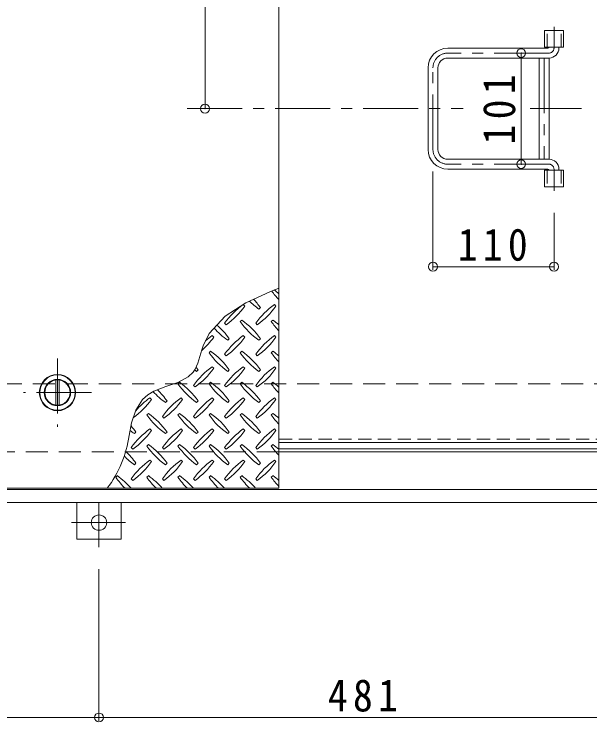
# Model space of a CAD drawing. Units: millimetres at full size, sheet at 1:10. Extents: x -2620 to 2742, y -1962 to 1669.
# Drawn here: x -1208 to -685, y -122 to 521 of the extents above; entities that cross this region are included whole.
import ezdxf

# ---------------------------------------------------------------- set-up
doc = ezdxf.new("R2010")
doc.units = ezdxf.units.MM
doc.header["$LTSCALE"] = 10
doc.header["$PDMODE"] = 32
doc.header["$PDSIZE"] = 8
for name, pattern in [('CHAIN1', [8, 5, -1, 1, -1]), ('DASHED1', [1.8, 1.2, -0.6]), ('DASHED2', [3, 2, -1])]:
    doc.linetypes.add(name, pattern=pattern)
for name, color, linetype, lineweight in [('0-1', 2, 'DASHED2', 9), ('0-2', 3, 'Continuous', 9), ('0-3', 2, 'Continuous', 9), ('0-6', 6, 'Continuous', 5), ('0-9', 134, 'Continuous', 5), ('0-A', 3, 'DASHED1', 9), ('0-C', 2, 'Continuous', 9), ('0-E', 3, 'Continuous', 9), ('0-F', 7, 'Continuous', 9)]:
    doc.layers.add(name, color=color, linetype=linetype, lineweight=lineweight)
doc.styles.add('ＭＳ ゴシック', font='')
doc.styles.get('ＭＳ ゴシック').set_extended_font_data('MS Gothic')

msp = doc.modelspace()

# ---------------------------------------------------------------- linework, layer by layer
at = {"layer": '0-1'}
for p, q in [((-2120.86, 185.35), (-620.86, 185.35)), ((-967.36, 123.35), (-2179.86, 123.35))]:
    msp.add_line(p, q, dxfattribs=at)
at = {"layer": '0-1', "linetype": 'Continuous'}
msp.add_line((-561.86, 123.35), (-967.36, 123.35), dxfattribs=at)
at = {"layer": '0-2'}
msp.add_line((-1369.86, 90.35), (-967.36, 90.35), dxfattribs=at)
msp.add_lwpolyline([(-967.36, 90.35), (-967.36, 1280.35), (-1369.86, 1280.35)], dxfattribs=at)
msp.add_circle((-1168.61, 177.35), 16.5, dxfattribs=at)
at = {"layer": '0-3'}
for p, q in [((-561.86, 123.35), (-967.36, 123.35)), ((-561.86, 89.35), (-2179.86, 89.35)), ((-549.86, 77.35), (-2191.86, 77.35))]:
    msp.add_line(p, q, dxfattribs=at)
at = {"layer": '0-6', "linetype": 'CHAIN1'}
for p, q in [((-717.36, 490.35), (-717.36, 509.72)), ((-721.86, 485.85), (-813.86, 485.85)), ((-827.36, 398.35), (-827.36, 472.35)), ((-1050.86, 435.35), (-799.78, 435.35)), ((-739.15, 435.35), (-692.3, 435.35)), ((-721.86, 384.85), (-813.86, 384.85)), ((-717.36, 380.35), (-717.36, 360.74))]:
    msp.add_line(p, q, dxfattribs=at)
at = {"layer": '0-6', "color": 5}
for p, q in [((-726.01, 506.35), (-708.71, 506.35)), ((-726.01, 491.35), (-726.01, 506.35)), ((-708.71, 491.35), (-708.71, 506.35)), ((-726.01, 491.35), (-708.71, 491.35)), ((-726.01, 379.35), (-708.71, 379.35)), ((-726.01, 379.35), (-726.01, 364.35)), ((-708.71, 379.35), (-708.71, 364.35)), ((-726.01, 364.35), (-708.71, 364.35))]:
    msp.add_line(p, q, dxfattribs=at)
at = {"layer": '0-6', "color": 5, "linetype": 'DASHED1'}
for p, q in [((-723.71, 491.35), (-723.71, 506.35)), ((-711.01, 491.35), (-711.01, 506.35)), ((-723.71, 379.35), (-723.71, 364.35)), ((-711.01, 379.35), (-711.01, 364.35))]:
    msp.add_line(p, q, dxfattribs=at)
at = {"layer": '0-6'}
for p, q in [((-722.86, 490.35), (-813.86, 490.35)), ((-712.86, 490.35), (-712.86, 491.35)), ((-721.86, 481.35), (-813.86, 481.35)), ((-831.86, 398.35), (-831.86, 472.35)), ((-822.86, 472.35), (-822.86, 398.35)), ((-721.86, 389.35), (-813.86, 389.35)), ((-722.86, 380.35), (-813.86, 380.35)), ((-712.86, 380.35), (-712.86, 379.35)), ((-967.36, 126.35), (-561.86, 126.35)), ((-967.36, 123.35), (-561.86, 123.35))]:
    msp.add_line(p, q, dxfattribs=at)
for centre, radius, start, end in [((-813.86, 472.35), 18, 90, 180), ((-722.86, 491.35), 1, 270, 0), ((-721.86, 490.35), 9, 270, 0), ((-813.86, 472.35), 9, 90, 180), ((-813.86, 398.35), 18, 180, 270), ((-813.86, 398.35), 9, 180, 270), ((-721.86, 380.35), 9, 0, 90), ((-722.86, 379.35), 1, 0, 90)]:
    msp.add_arc(centre, radius, start, end, dxfattribs=at)
at = {"layer": '0-6', "linetype": 'CHAIN1'}
for centre, radius, start, end in [((-721.86, 490.35), 4.5, 270, 0), ((-813.86, 472.35), 13.5, 90, 180), ((-813.86, 398.35), 13.5, 180, 270), ((-721.86, 380.35), 4.5, 0, 90)]:
    msp.add_arc(centre, radius, start, end, dxfattribs=at)
at = {"layer": '0-9'}
for p, q in [((-998.32, 255.97), (-999.73, 257.39)), ((-970.03, 255.97), (-971.45, 257.39)), ((-985.59, 253.14), (-984.17, 254.56)), ((-1016.7, 240.42), (-1015.29, 239)), ((-1001.14, 243.24), (-1002.56, 241.83)), ((-988.42, 240.42), (-987, 239)), ((-972.86, 243.24), (-974.27, 241.83)), ((-1026.6, 227.69), (-1028.01, 229.1)), ((-1013.87, 224.86), (-1012.46, 226.27)), ((-998.32, 227.69), (-999.73, 229.1)), ((-985.59, 224.86), (-984.17, 226.27)), ((-970.03, 227.69), (-971.45, 229.1)), ((-1029.43, 214.96), (-1030.84, 213.55)), ((-1001.14, 214.96), (-1002.56, 213.55)), ((-972.86, 214.96), (-974.27, 213.55)), ((-1016.7, 212.13), (-1015.29, 210.72)), ((-988.42, 212.13), (-987, 210.72)), ((-1026.6, 199.4), (-1028.01, 200.82)), ((-998.32, 199.4), (-999.73, 200.82)), ((-970.03, 199.4), (-971.45, 200.82)), ((-1042.16, 196.57), (-1040.74, 197.99)), ((-1013.87, 196.57), (-1012.46, 197.99)), ((-985.59, 196.57), (-984.17, 197.99)), ((-1057.71, 186.68), (-1059.13, 185.26)), ((-1029.43, 186.68), (-1030.84, 185.26)), ((-1001.14, 186.68), (-1002.56, 185.26)), ((-972.86, 186.68), (-974.27, 185.26)), ((-1044.99, 183.85), (-1043.57, 182.43)), ((-1016.7, 183.85), (-1015.29, 182.43)), ((-988.42, 183.85), (-987, 182.43)), ((-1083.17, 171.12), (-1084.58, 172.53)), ((-1070.44, 168.29), (-1069.03, 169.7)), ((-1054.88, 171.12), (-1056.3, 172.53)), ((-1042.16, 168.29), (-1040.74, 169.7)), ((-1026.6, 171.12), (-1028.01, 172.53)), ((-1013.87, 168.29), (-1012.46, 169.7)), ((-998.32, 171.12), (-999.73, 172.53)), ((-985.59, 168.29), (-984.17, 169.7)), ((-970.03, 171.12), (-971.45, 172.53)), ((-1086, 158.39), (-1087.41, 156.98)), ((-1073.27, 155.56), (-1071.86, 154.15)), ((-1057.71, 158.39), (-1059.13, 156.98)), ((-1044.99, 155.56), (-1043.57, 154.15)), ((-1029.43, 158.39), (-1030.84, 156.98)), ((-1016.7, 155.56), (-1015.29, 154.15)), ((-1001.14, 158.39), (-1002.56, 156.98)), ((-988.42, 155.56), (-987, 154.15)), ((-972.86, 158.39), (-974.27, 156.98)), ((-1083.17, 142.83), (-1084.58, 144.25)), ((-1054.88, 142.83), (-1056.3, 144.25)), ((-1026.6, 142.83), (-1028.01, 144.25)), ((-998.32, 142.83), (-999.73, 144.25)), ((-970.03, 142.83), (-971.45, 144.25)), ((-1098.73, 140.01), (-1097.31, 141.42)), ((-1070.44, 140.01), (-1069.03, 141.42)), ((-1042.16, 140.01), (-1040.74, 141.42)), ((-1013.87, 140.01), (-1012.46, 141.42)), ((-985.59, 140.01), (-984.17, 141.42)), ((-1086, 130.11), (-1087.41, 128.69)), ((-1057.71, 130.11), (-1059.13, 128.69)), ((-1029.43, 130.11), (-1030.84, 128.69)), ((-1001.14, 130.11), (-1002.56, 128.69)), ((-972.86, 130.11), (-974.27, 128.69)), ((-1101.55, 127.28), (-1100.14, 125.86)), ((-1073.27, 127.28), (-1071.86, 125.86)), ((-1044.99, 127.28), (-1043.57, 125.86)), ((-1016.7, 127.28), (-1015.29, 125.86)), ((-988.42, 127.28), (-987, 125.86)), ((-1083.17, 114.55), (-1084.58, 115.96)), ((-1054.88, 114.55), (-1056.3, 115.96)), ((-1026.6, 114.55), (-1028.01, 115.96)), ((-998.32, 114.55), (-999.73, 115.96)), ((-970.03, 114.55), (-971.45, 115.96)), ((-1098.73, 111.72), (-1097.31, 113.14)), ((-1070.44, 111.72), (-1069.03, 113.14)), ((-1042.16, 111.72), (-1040.74, 113.14)), ((-1013.87, 111.72), (-1012.46, 113.14)), ((-985.59, 111.72), (-984.17, 113.14)), ((-1114.28, 101.82), (-1115.7, 100.41)), ((-1101.55, 98.99), (-1100.14, 97.58)), ((-1086, 101.82), (-1087.41, 100.41)), ((-1073.27, 98.99), (-1071.86, 97.58)), ((-1057.71, 101.82), (-1059.13, 100.41)), ((-1044.99, 98.99), (-1043.57, 97.58)), ((-1029.43, 101.82), (-1030.84, 100.41)), ((-1016.7, 98.99), (-1015.29, 97.58)), ((-1001.14, 101.82), (-1002.56, 100.41)), ((-988.42, 98.99), (-987, 97.58)), ((-972.86, 101.82), (-974.27, 100.41))]:
    msp.add_line(p, q, dxfattribs=at)
msp.add_lwpolyline([(-967.36, 272.27), (-975.64, 268.94), (-997.39, 258.98), (-1016.35, 246.81), (-1030.75, 231.04), (-1036.33, 219.68), (-1037.47, 216.2), (-1039.24, 210.06), (-1041.13, 204.06), (-1043.57, 198.59), (-1045.42, 195.81), (-1049.7, 191.7), (-1059.3, 186.59), (-1070.27, 182.7), (-1080.95, 178.51), (-1086.35, 175.35), (-1091.19, 170.97), (-1097.27, 161.35), (-1101.22, 149.76), (-1103.57, 138.34)], dxfattribs=at)
for centre, radius, start, end in [((-1014.93, 212.48), 72.5, 48.99213, 53.25279), ((-915.23, 312.19), 72.5, 215.94795, 224.0249), ((-957.66, 198.34), 72.5, 125.47256, 144.5273), ((-943.52, 312.19), 72.5, 225.57452, 234.5273), ((-1043.22, 212.48), 72.5, 35.47258, 43.25978), ((-929.37, 198.34), 72.5, 125.47256, 144.5273), ((-1057.36, 298.04), 72.5, 305.47272, 324.5273), ((-1029.08, 298.04), 72.5, 305.47272, 324.5273), ((-1071.5, 184.2), 72.5, 35.47258, 48.77962), ((-943.52, 283.9), 72.5, 215.47272, 234.5273), ((-1043.22, 184.2), 72.5, 35.47258, 54.5273), ((-915.23, 283.9), 72.5, 215.47272, 224.0249), ((-1014.93, 184.2), 72.5, 48.99213, 54.5273), ((-971.8, 283.9), 72.5, 221.35275, 234.5273), ((-1085.64, 269.76), 72.5, 311.38763, 324.5273), ((-985.94, 170.06), 72.5, 125.47256, 131.59831), ((-957.66, 170.06), 72.5, 125.47256, 144.5273), ((-1057.36, 269.76), 72.5, 305.47272, 324.5273), ((-929.37, 170.06), 72.5, 125.47256, 144.5273), ((-1029.08, 269.76), 72.5, 305.47272, 324.5273), ((-971.8, 255.62), 72.5, 215.47272, 234.5273), ((-1071.5, 155.92), 72.5, 35.47258, 54.5273), ((-943.52, 255.62), 72.5, 215.47272, 234.5273), ((-1043.22, 155.92), 72.5, 35.47258, 54.5273), ((-915.23, 255.62), 72.5, 215.47272, 224.0249), ((-1014.93, 155.92), 72.5, 48.99213, 54.5273), ((-985.94, 141.77), 72.5, 125.47256, 144.5273), ((-1085.64, 241.48), 72.5, 305.47272, 324.5273), ((-1099.79, 155.92), 72.5, 35.47258, 38.03572), ((-957.66, 141.77), 72.5, 125.47256, 144.5273), ((-1057.36, 241.48), 72.5, 305.47272, 324.5273), ((-929.37, 141.77), 72.5, 125.47256, 144.5273), ((-1029.08, 241.48), 72.5, 305.47272, 324.5273), ((-1000.08, 255.62), 72.5, 232.70831, 234.5273), ((-1099.79, 127.63), 72.5, 35.47258, 54.5273), ((-1071.5, 127.63), 72.5, 35.47258, 54.5273), ((-1043.22, 127.63), 72.5, 35.47258, 54.5273), ((-1014.93, 127.63), 72.5, 48.99213, 54.5273), ((-1000.08, 227.33), 72.5, 215.47272, 234.5273), ((-971.8, 227.33), 72.5, 215.47272, 234.5273), ((-943.52, 227.33), 72.5, 215.47272, 234.5273), ((-915.23, 227.33), 72.5, 215.47272, 224.0249), ((-1028.37, 227.33), 72.5, 222.74814, 234.5273), ((-1128.07, 127.63), 72.5, 35.47258, 45.99713), ((-1142.21, 213.19), 72.5, 306.00705, 324.5273), ((-1042.51, 113.49), 72.5, 125.47256, 139.2924), ((-1014.23, 113.49), 72.5, 125.47256, 144.52728), ((-1113.93, 213.19), 72.5, 305.47272, 324.5273), ((-985.94, 113.49), 72.5, 125.47256, 144.52728), ((-1085.64, 213.19), 72.5, 305.47272, 324.5273), ((-957.66, 113.49), 72.5, 125.47256, 144.52728), ((-1057.36, 213.19), 72.5, 305.47272, 324.5273), ((-929.37, 113.49), 72.5, 125.47256, 144.5273), ((-1029.08, 213.19), 72.5, 305.47272, 324.5273), ((-1028.37, 199.05), 72.5, 215.47272, 234.5273), ((-1128.07, 99.35), 72.5, 35.47258, 54.5273), ((-1000.08, 199.05), 72.5, 215.47272, 234.5273), ((-1099.79, 99.35), 72.5, 35.47258, 54.5273), ((-971.8, 199.05), 72.5, 215.47272, 234.5273), ((-1071.5, 99.35), 72.5, 35.47258, 54.5273), ((-943.52, 199.05), 72.5, 215.47272, 234.5273), ((-1043.22, 99.35), 72.5, 35.47258, 54.5273), ((-915.23, 199.05), 72.5, 215.47272, 224.0249), ((-1014.93, 99.35), 72.5, 48.99213, 54.5273), ((-1056.65, 199.05), 72.5, 230.65677, 234.5273), ((-1156.35, 99.35), 72.5, 35.47258, 41.1628), ((-1042.51, 85.21), 72.5, 125.47256, 144.5273), ((-1142.21, 184.91), 72.5, 305.47272, 324.5273), ((-1014.23, 85.21), 72.5, 125.47256, 144.5273), ((-1113.93, 184.91), 72.5, 305.47272, 324.5273), ((-985.94, 85.21), 72.5, 125.47256, 144.5273), ((-1085.64, 184.91), 72.5, 305.47272, 324.5273), ((-957.66, 85.21), 72.5, 125.47256, 144.5273), ((-1057.36, 184.91), 72.5, 305.47272, 324.5273), ((-929.37, 85.21), 72.5, 125.47256, 144.5273), ((-1029.08, 184.91), 72.5, 305.47272, 324.5273), ((-1204.77, 152.1), 102.13, 322.79805, 352.25462), ((-1028.37, 170.77), 72.5, 215.47272, 234.5273), ((-1128.07, 71.06), 72.5, 35.47258, 54.5273), ((-1000.08, 170.77), 72.5, 215.47272, 234.5273), ((-1099.79, 71.06), 72.5, 35.47258, 54.5273), ((-971.8, 170.77), 72.5, 215.47272, 234.5273), ((-1071.5, 71.06), 72.5, 35.47258, 54.5273), ((-943.52, 170.77), 72.5, 215.47272, 234.5273), ((-1043.22, 71.06), 72.5, 35.47258, 54.5273), ((-915.23, 170.77), 72.5, 215.47272, 224.0249), ((-1014.93, 71.06), 72.5, 48.99213, 54.5273), ((-1156.35, 71.06), 72.5, 35.47258, 46.69856), ((-1056.65, 170.77), 72.5, 224.94598, 234.5273), ((-1042.51, 56.92), 72.5, 125.47256, 144.5273), ((-1014.23, 56.92), 72.5, 125.47256, 144.5273), ((-985.94, 56.92), 72.5, 125.47256, 144.5273), ((-957.66, 56.92), 72.5, 125.47256, 144.5273), ((-929.37, 56.92), 72.5, 125.47256, 144.5273), ((-1142.21, 156.62), 72.5, 305.47272, 324.5273), ((-1113.93, 156.62), 72.5, 305.47272, 324.5273), ((-1085.64, 156.62), 72.5, 305.47272, 324.5273), ((-1057.36, 156.62), 72.5, 305.47272, 324.5273), ((-1029.08, 156.62), 72.5, 305.47272, 324.5273), ((-1056.65, 142.48), 72.5, 215.47272, 225.97511), ((-1156.35, 42.78), 72.5, 41.00789, 54.5273), ((-1028.37, 142.48), 72.5, 215.47272, 225.97511), ((-1128.07, 42.78), 72.5, 41.00789, 54.5273), ((-1000.08, 142.48), 72.5, 215.47272, 225.97511), ((-1099.79, 42.78), 72.5, 41.00789, 54.5273), ((-971.8, 142.48), 72.5, 215.47272, 225.97511), ((-1071.5, 42.78), 72.5, 41.00789, 54.5273), ((-943.52, 142.48), 72.5, 215.47272, 225.97511), ((-1043.22, 42.78), 72.5, 41.00789, 54.5273), ((-915.23, 142.48), 72.5, 215.47272, 224.0249), ((-1014.93, 42.78), 72.5, 48.99213, 54.5273)]:
    msp.add_arc(centre, radius, start, end, dxfattribs=at)
at = {"layer": '0-A'}
msp.add_line((-967.36, 135.05), (-570.56, 135.05), dxfattribs=at)
at = {"layer": '0-A', "linetype": 'Continuous'}
msp.add_line((-567.36, 131.85), (-967.36, 131.85), dxfattribs=at)
at = {"layer": '0-C', "color": 4}
for p, q in [((-730.86, 481.35), (-730.86, 389.35)), ((-721.86, 481.35), (-721.86, 389.35))]:
    msp.add_line(p, q, dxfattribs=at)
at = {"layer": '0-C', "color": 4, "linetype": 'CHAIN1'}
msp.add_line((-726.36, 481.35), (-726.36, 389.35), dxfattribs=at)
at = {"layer": '0-C', "linetype": 'CHAIN1'}
for p, q in [((-1168.61, 208.35), (-1168.61, 146.35)), ((-1137.61, 177.35), (-1199.61, 177.35))]:
    msp.add_line(p, q, dxfattribs=at)
at = {"layer": '0-C'}
for p, q in [((-1170.11, 165.95), (-1170.11, 188.75)), ((-1167.11, 165.95), (-1167.11, 188.75))]:
    msp.add_line(p, q, dxfattribs=at)
for radius in [16, 12, 11.5]:
    msp.add_circle((-1168.61, 177.35), radius, dxfattribs=at)
at = {"layer": '0-E'}
for p, q in [((-1150.86, 77.35), (-1150.86, 44.15)), ((-1110.86, 77.35), (-1110.86, 44.15)), ((-1150.86, 44.15), (-1110.86, 44.15))]:
    msp.add_line(p, q, dxfattribs=at)
at = {"layer": '0-E', "linetype": 'CHAIN1'}
for p, q in [((-1130.86, 36.99), (-1130.86, 77.15)), ((-1155.7, 59.15), (-1106.81, 59.15))]:
    msp.add_line(p, q, dxfattribs=at)
at = {"layer": '0-E'}
msp.add_circle((-1130.86, 59.15), 7, dxfattribs=at)
at = {"layer": '0-F'}
for p, q in [((-1034.53, 935.35), (-1034.53, 435.35)), ((-747.19, 384.85), (-747.19, 485.85)), ((-827.36, 288.73), (-827.36, 378.35)), ((-717.36, 288.73), (-717.36, 340.74)), ((-827.36, 291.73), (-717.36, 291.73)), ((-1130.86, -120.89), (-1130.86, 16.99)), ((-1610.86, -117.89), (-1130.86, -117.89)), ((-1130.86, -117.89), (-649.86, -117.89))]:
    msp.add_line(p, q, dxfattribs=at)
for p in [(-747.19, 485.85), (-1034.53, 435.35), (-747.19, 384.85), (-827.36, 291.73), (-717.36, 291.73), (-1130.86, -117.89)]:
    msp.add_point(p, dxfattribs=at)

# ---------------------------------------------------------------- texts
at = {"layer": '0-F', "color": 2, "insert": (-752.19, 402.85), "char_height": 29.33, "attachment_point": 7, "rotation": 90, "style": 'ＭＳ ゴシック'}
msp.add_mtext('\\T1.27;\\W0.9;101', dxfattribs=at)
at = {"layer": '0-F', "color": 2, "char_height": 29.33, "attachment_point": 7, "style": 'ＭＳ ゴシック'}
for s, insert in [('\\T1.27;\\W0.9;110', (-804.86, 296.73)), ('\\T1.27;\\W0.9;481', (-922.86, -112.89))]:
    msp.add_mtext(s, dxfattribs=dict(at, insert=insert))

doc.saveas('drawing.dxf')
